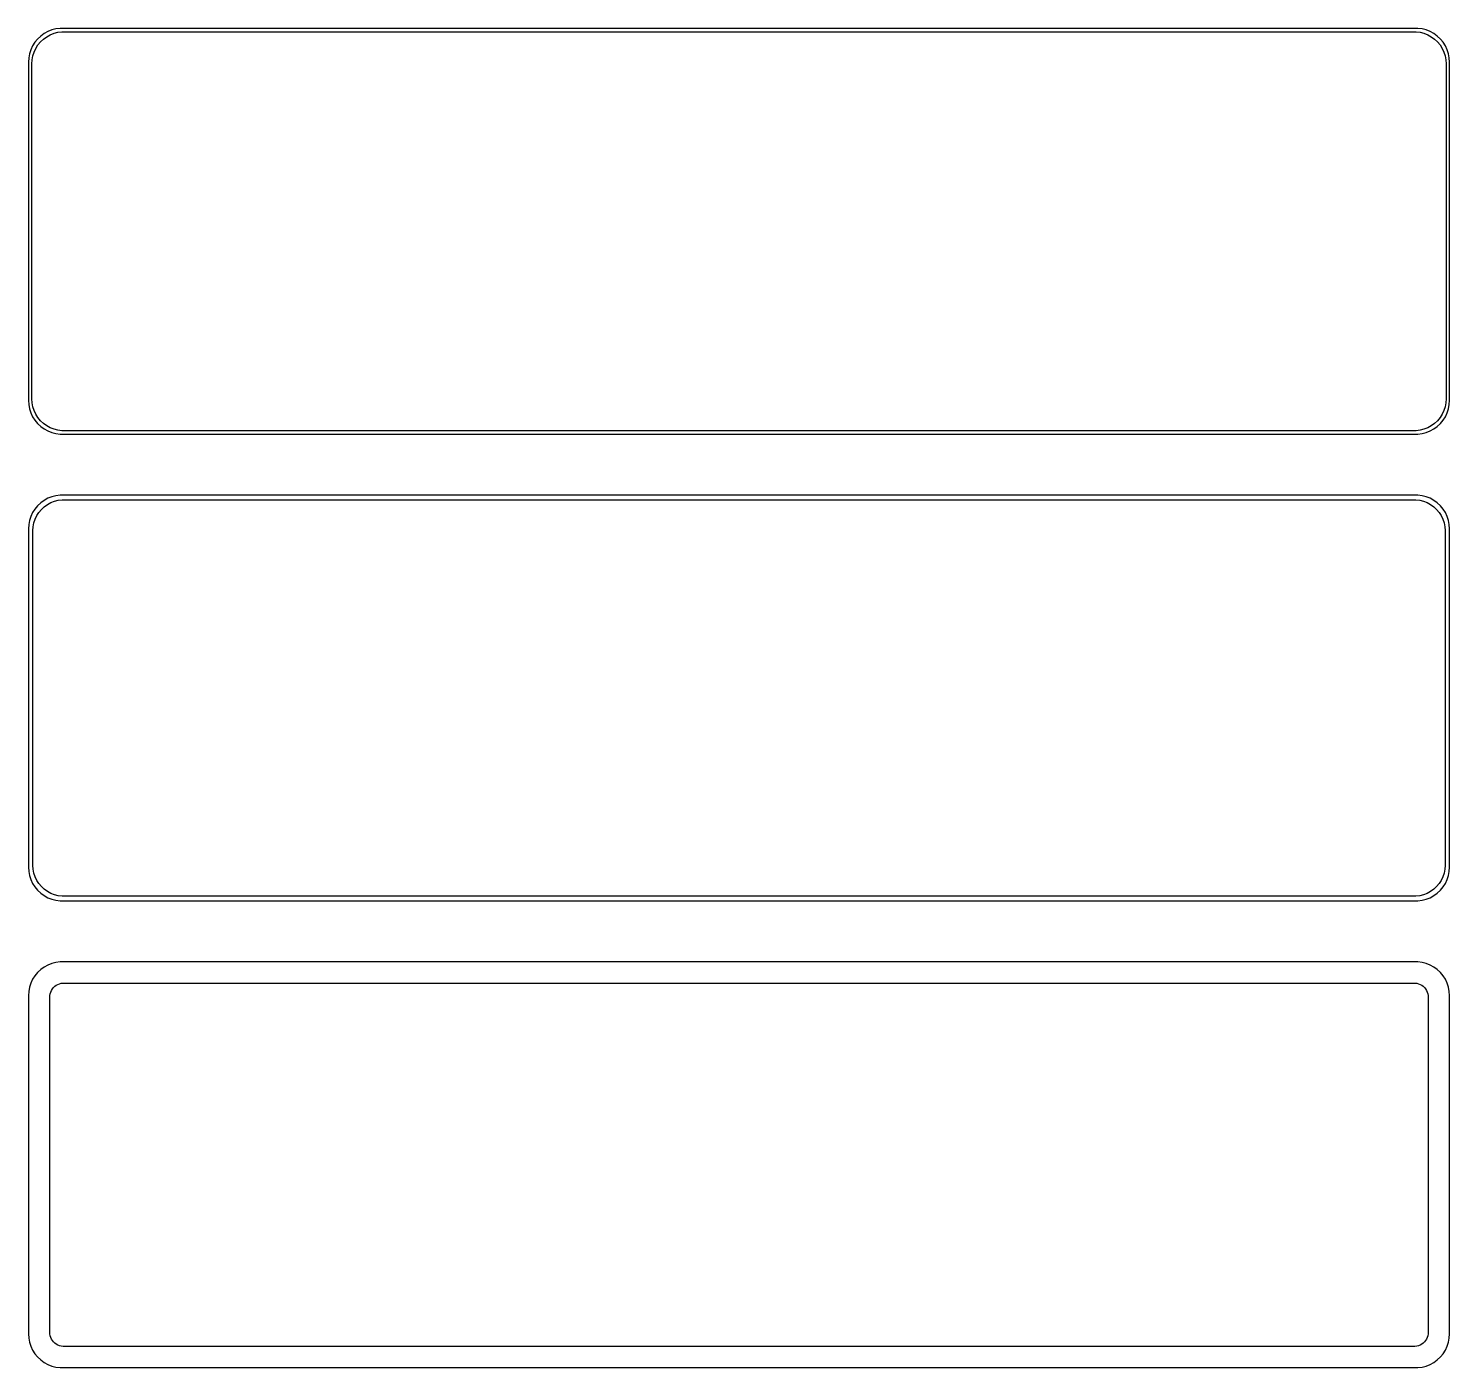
# Model space of a CAD drawing. Header units: metres. Extents: x -105 to 105, y 177 to 375.
import ezdxf

# ---------------------------------------------------------------- set-up
doc = ezdxf.new("R2010")
doc.units = ezdxf.units.M

msp = doc.modelspace()

# ---------------------------------------------------------------- linework, layer by layer
for p, q in [((-103.187, 373.853), (-103.645, 373.423)), ((-102.679, 374.222), (-103.187, 373.853)), ((-102.129, 374.524), (-102.679, 374.222)), ((-102.295, 373.761), (-101.772, 374.048)), ((-101.545, 374.755), (-102.129, 374.524)), ((-101.772, 374.048), (-101.218, 374.268)), ((-100.937, 374.911), (-101.545, 374.755)), ((-101.218, 374.268), (-100.64, 374.416)), ((-100.314, 374.99), (-100.937, 374.911)), ((-100.64, 374.416), (-100.048, 374.491)), ((100.314, 374.99), (-100.314, 374.99)), ((-100.048, 374.491), (100.048, 374.491)), ((100.048, 374.491), (100.64, 374.416)), ((100.937, 374.911), (100.314, 374.99)), ((100.64, 374.416), (101.218, 374.268)), ((101.545, 374.755), (100.937, 374.911)), ((101.218, 374.268), (101.772, 374.048)), ((102.129, 374.524), (101.545, 374.755)), ((101.772, 374.048), (102.295, 373.761)), ((102.679, 374.222), (102.129, 374.524)), ((103.187, 373.853), (102.679, 374.222)), ((103.645, 373.423), (103.187, 373.853)), ((-104.649, 371.841), (-104.843, 371.243)), ((-104.382, 372.409), (-104.649, 371.841)), ((-104.045, 372.939), (-104.382, 372.409)), ((-104.166, 371.499), (-103.912, 372.038)), ((-103.645, 373.423), (-104.045, 372.939)), ((-103.912, 372.038), (-103.593, 372.542)), ((-103.593, 372.542), (-103.213, 373.002)), ((-103.213, 373.002), (-102.778, 373.41)), ((-102.778, 373.41), (-102.295, 373.761)), ((102.295, 373.761), (102.778, 373.41)), ((102.778, 373.41), (103.213, 373.002)), ((103.213, 373.002), (103.593, 372.542)), ((103.593, 372.542), (103.912, 372.038)), ((104.045, 372.939), (103.645, 373.423)), ((103.912, 372.038), (104.166, 371.499)), ((104.382, 372.409), (104.045, 372.939)), ((104.649, 371.841), (104.382, 372.409)), ((104.843, 371.243), (104.649, 371.841)), ((-104.961, 370.627), (-105, 370)), ((-105, 370), (-105, 320)), ((-104.843, 371.243), (-104.961, 370.627)), ((-104.5, 369.75), (-104.463, 370.345)), ((-104.5, 320.25), (-104.5, 369.75)), ((-104.463, 370.345), (-104.351, 370.931)), ((-104.351, 370.931), (-104.166, 371.499)), ((104.166, 371.499), (104.351, 370.931)), ((104.351, 370.931), (104.463, 370.345)), ((104.463, 370.345), (104.5, 369.75)), ((104.5, 369.75), (104.5, 320.25)), ((104.961, 370.627), (104.843, 371.243)), ((105, 370), (104.961, 370.627)), ((105, 320), (105, 370)), ((-105, 320), (-104.961, 319.373)), ((-104.961, 319.373), (-104.843, 318.757)), ((-104.463, 319.655), (-104.5, 320.25)), ((-104.351, 319.069), (-104.463, 319.655)), ((104.463, 319.655), (104.351, 319.069)), ((104.5, 320.25), (104.463, 319.655)), ((104.843, 318.757), (104.961, 319.373)), ((104.961, 319.373), (105, 320)), ((-104.843, 318.757), (-104.649, 318.159)), ((-104.649, 318.159), (-104.382, 317.591)), ((-104.382, 317.591), (-104.045, 317.061)), ((-104.166, 318.501), (-104.351, 319.069)), ((-103.912, 317.962), (-104.166, 318.501)), ((-103.593, 317.458), (-103.912, 317.962)), ((-103.213, 316.998), (-103.593, 317.458)), ((103.593, 317.458), (103.213, 316.998)), ((103.912, 317.962), (103.593, 317.458)), ((104.166, 318.501), (103.912, 317.962)), ((104.045, 317.061), (104.382, 317.591)), ((104.351, 319.069), (104.166, 318.501)), ((104.382, 317.591), (104.649, 318.159)), ((104.649, 318.159), (104.843, 318.757)), ((-104.045, 317.061), (-103.645, 316.577)), ((-103.645, 316.577), (-103.187, 316.147)), ((-102.778, 316.59), (-103.213, 316.998)), ((-103.187, 316.147), (-102.679, 315.778)), ((-102.295, 316.239), (-102.778, 316.59)), ((-102.679, 315.778), (-102.129, 315.476)), ((-101.772, 315.952), (-102.295, 316.239)), ((-102.129, 315.476), (-101.545, 315.245)), ((-101.218, 315.732), (-101.772, 315.952)), ((-101.545, 315.245), (-100.937, 315.089)), ((-100.64, 315.584), (-101.218, 315.732)), ((-100.937, 315.089), (-100.314, 315.01)), ((-100.048, 315.509), (-100.64, 315.584)), ((-100.314, 315.01), (100.314, 315.01)), ((100.048, 315.509), (-100.048, 315.509)), ((100.64, 315.584), (100.048, 315.509)), ((100.314, 315.01), (100.937, 315.089)), ((101.218, 315.732), (100.64, 315.584)), ((100.937, 315.089), (101.545, 315.245)), ((101.772, 315.952), (101.218, 315.732)), ((101.545, 315.245), (102.129, 315.476)), ((102.295, 316.239), (101.772, 315.952)), ((102.129, 315.476), (102.679, 315.778)), ((102.778, 316.59), (102.295, 316.239)), ((102.679, 315.778), (103.187, 316.147)), ((103.213, 316.998), (102.778, 316.59)), ((103.187, 316.147), (103.645, 316.577)), ((103.645, 316.577), (104.045, 317.061)), ((-103.187, 304.853), (-103.645, 304.423)), ((-102.679, 305.222), (-103.187, 304.853)), ((-102.129, 305.524), (-102.679, 305.222)), ((-102.668, 304.278), (-102.203, 304.616)), ((-102.203, 304.616), (-101.699, 304.893)), ((-101.545, 305.755), (-102.129, 305.524)), ((-101.699, 304.893), (-101.165, 305.104)), ((-100.937, 305.911), (-101.545, 305.755)), ((-101.165, 305.104), (-100.608, 305.247)), ((-100.314, 305.99), (-100.937, 305.911)), ((-100.608, 305.247), (-100.037, 305.319)), ((100.314, 305.99), (-100.314, 305.99)), ((-100.037, 305.319), (100.037, 305.319)), ((100.037, 305.319), (100.608, 305.247)), ((100.937, 305.911), (100.314, 305.99)), ((100.608, 305.247), (101.165, 305.104)), ((101.545, 305.755), (100.937, 305.911)), ((101.165, 305.104), (101.699, 304.893)), ((102.129, 305.524), (101.545, 305.755)), ((101.699, 304.893), (102.203, 304.616)), ((102.679, 305.222), (102.129, 305.524)), ((102.203, 304.616), (102.668, 304.278)), ((103.187, 304.853), (102.679, 305.222)), ((103.645, 304.423), (103.187, 304.853)), ((-104.649, 302.841), (-104.843, 302.243)), ((-104.382, 303.409), (-104.649, 302.841)), ((-104.045, 303.939), (-104.382, 303.409)), ((-104.185, 301.889), (-104.007, 302.435)), ((-103.645, 304.423), (-104.045, 303.939)), ((-104.007, 302.435), (-103.762, 302.956)), ((-103.762, 302.956), (-103.454, 303.441)), ((-103.454, 303.441), (-103.088, 303.884)), ((-103.088, 303.884), (-102.668, 304.278)), ((102.668, 304.278), (103.088, 303.884)), ((103.088, 303.884), (103.454, 303.441)), ((103.454, 303.441), (103.762, 302.956)), ((104.045, 303.939), (103.645, 304.423)), ((103.762, 302.956), (104.007, 302.435)), ((104.007, 302.435), (104.185, 301.889)), ((104.382, 303.409), (104.045, 303.939)), ((104.649, 302.841), (104.382, 303.409)), ((104.843, 302.243), (104.649, 302.841)), ((-104.961, 301.627), (-105, 301)), ((-105, 301), (-105, 251)), ((-104.843, 302.243), (-104.961, 301.627)), ((-104.328, 300.75), (-104.292, 301.324)), ((-104.328, 251.25), (-104.328, 300.75)), ((-104.292, 301.324), (-104.185, 301.889)), ((104.185, 301.889), (104.292, 301.324)), ((104.292, 301.324), (104.328, 300.75)), ((104.328, 300.75), (104.328, 251.25)), ((104.961, 301.627), (104.843, 302.243)), ((105, 301), (104.961, 301.627)), ((105, 251), (105, 301)), ((-105, 251), (-104.961, 250.373)), ((-104.961, 250.373), (-104.843, 249.757)), ((-104.292, 250.676), (-104.328, 251.25)), ((-104.185, 250.111), (-104.292, 250.676)), ((-104.007, 249.565), (-104.185, 250.111)), ((104.185, 250.111), (104.007, 249.565)), ((104.292, 250.676), (104.185, 250.111)), ((104.328, 251.25), (104.292, 250.676)), ((104.843, 249.757), (104.961, 250.373)), ((104.961, 250.373), (105, 251)), ((-104.843, 249.757), (-104.649, 249.159)), ((-104.649, 249.159), (-104.382, 248.591)), ((-104.382, 248.591), (-104.045, 248.061)), ((-104.045, 248.061), (-103.645, 247.577)), ((-103.762, 249.044), (-104.007, 249.565)), ((-103.454, 248.559), (-103.762, 249.044)), ((-103.088, 248.116), (-103.454, 248.559)), ((-102.668, 247.722), (-103.088, 248.116)), ((103.088, 248.116), (102.668, 247.722)), ((103.454, 248.559), (103.088, 248.116)), ((103.762, 249.044), (103.454, 248.559)), ((103.645, 247.577), (104.045, 248.061)), ((104.007, 249.565), (103.762, 249.044)), ((104.045, 248.061), (104.382, 248.591)), ((104.382, 248.591), (104.649, 249.159)), ((104.649, 249.159), (104.843, 249.757)), ((-103.645, 247.577), (-103.187, 247.147)), ((-103.187, 247.147), (-102.679, 246.778)), ((-102.679, 246.778), (-102.129, 246.476)), ((-102.203, 247.384), (-102.668, 247.722)), ((-101.699, 247.107), (-102.203, 247.384)), ((-102.129, 246.476), (-101.545, 246.245)), ((-101.165, 246.896), (-101.699, 247.107)), ((-101.545, 246.245), (-100.937, 246.089)), ((-100.608, 246.753), (-101.165, 246.896)), ((-100.937, 246.089), (-100.314, 246.01)), ((-100.037, 246.681), (-100.608, 246.753)), ((-100.314, 246.01), (100.314, 246.01)), ((100.037, 246.681), (-100.037, 246.681)), ((100.608, 246.753), (100.037, 246.681)), ((100.314, 246.01), (100.937, 246.089)), ((101.165, 246.896), (100.608, 246.753)), ((100.937, 246.089), (101.545, 246.245)), ((101.699, 247.107), (101.165, 246.896)), ((101.545, 246.245), (102.129, 246.476)), ((102.203, 247.384), (101.699, 247.107)), ((102.129, 246.476), (102.679, 246.778)), ((102.668, 247.722), (102.203, 247.384)), ((102.679, 246.778), (103.187, 247.147)), ((103.187, 247.147), (103.645, 247.577)), ((-103.645, 235.423), (-104.045, 234.939)), ((-103.187, 235.853), (-103.645, 235.423)), ((-102.679, 236.222), (-103.187, 235.853)), ((-102.129, 236.524), (-102.679, 236.222)), ((-101.545, 236.755), (-102.129, 236.524)), ((-100.937, 236.911), (-101.545, 236.755)), ((-100.314, 236.99), (-100.937, 236.911)), ((100.314, 236.99), (-100.314, 236.99)), ((100.937, 236.911), (100.314, 236.99)), ((101.545, 236.755), (100.937, 236.911)), ((102.129, 236.524), (101.545, 236.755)), ((102.679, 236.222), (102.129, 236.524)), ((103.187, 235.853), (102.679, 236.222)), ((103.645, 235.423), (103.187, 235.853)), ((104.045, 234.939), (103.645, 235.423)), ((-104.843, 233.243), (-104.961, 232.627)), ((-104.649, 233.841), (-104.843, 233.243)), ((-104.382, 234.409), (-104.649, 233.841)), ((-104.045, 234.939), (-104.382, 234.409)), ((-101.457, 232.99), (-101.288, 233.194)), ((-101.288, 233.194), (-101.095, 233.375)), ((-101.095, 233.375), (-100.88, 233.531)), ((-100.88, 233.531), (-100.648, 233.659)), ((-100.648, 233.659), (-100.402, 233.756)), ((-100.402, 233.756), (-100.145, 233.822)), ((-100.145, 233.822), (-99.882, 233.855)), ((-99.882, 233.855), (99.882, 233.855)), ((99.882, 233.855), (100.145, 233.822)), ((100.145, 233.822), (100.402, 233.756)), ((100.402, 233.756), (100.648, 233.659)), ((100.648, 233.659), (100.88, 233.531)), ((100.88, 233.531), (101.095, 233.375)), ((101.095, 233.375), (101.288, 233.194)), ((101.288, 233.194), (101.457, 232.99)), ((104.382, 234.409), (104.045, 234.939)), ((104.649, 233.841), (104.382, 234.409)), ((104.843, 233.243), (104.649, 233.841)), ((104.961, 232.627), (104.843, 233.243)), ((-104.961, 232.627), (-105, 232)), ((-105, 232), (-105, 182)), ((-101.86, 231.75), (-101.843, 232.014)), ((-101.86, 182.25), (-101.86, 231.75)), ((-101.843, 232.014), (-101.793, 232.275)), ((-101.793, 232.275), (-101.711, 232.527)), ((-101.711, 232.527), (-101.599, 232.766)), ((-101.599, 232.766), (-101.457, 232.99)), ((101.457, 232.99), (101.599, 232.766)), ((101.599, 232.766), (101.711, 232.527)), ((101.711, 232.527), (101.793, 232.275)), ((101.793, 232.275), (101.843, 232.014)), ((101.843, 232.014), (101.86, 231.75)), ((101.86, 231.75), (101.86, 182.25)), ((105, 232), (104.961, 232.627)), ((105, 182), (105, 232)), ((-105, 182), (-104.961, 181.373)), ((-104.961, 181.373), (-104.843, 180.757)), ((-104.843, 180.757), (-104.649, 180.159)), ((-101.843, 181.986), (-101.86, 182.25)), ((-101.793, 181.725), (-101.843, 181.986)), ((-101.711, 181.473), (-101.793, 181.725)), ((-101.599, 181.234), (-101.711, 181.473)), ((-101.457, 181.01), (-101.599, 181.234)), ((-101.288, 180.806), (-101.457, 181.01)), ((-101.095, 180.625), (-101.288, 180.806)), ((-100.88, 180.469), (-101.095, 180.625)), ((101.095, 180.625), (100.88, 180.469)), ((101.288, 180.806), (101.095, 180.625)), ((101.457, 181.01), (101.288, 180.806)), ((101.599, 181.234), (101.457, 181.01)), ((101.711, 181.473), (101.599, 181.234)), ((101.793, 181.725), (101.711, 181.473)), ((101.843, 181.986), (101.793, 181.725)), ((101.86, 182.25), (101.843, 181.986)), ((104.649, 180.159), (104.843, 180.757)), ((104.843, 180.757), (104.961, 181.373)), ((104.961, 181.373), (105, 182)), ((-104.649, 180.159), (-104.382, 179.591)), ((-104.382, 179.591), (-104.045, 179.061)), ((-104.045, 179.061), (-103.645, 178.577)), ((-103.645, 178.577), (-103.187, 178.147)), ((-100.648, 180.341), (-100.88, 180.469)), ((-100.402, 180.244), (-100.648, 180.341)), ((-100.145, 180.178), (-100.402, 180.244)), ((-99.882, 180.145), (-100.145, 180.178)), ((99.882, 180.145), (-99.882, 180.145)), ((100.145, 180.178), (99.882, 180.145)), ((100.402, 180.244), (100.145, 180.178)), ((100.648, 180.341), (100.402, 180.244)), ((100.88, 180.469), (100.648, 180.341)), ((103.187, 178.147), (103.645, 178.577)), ((103.645, 178.577), (104.045, 179.061)), ((104.045, 179.061), (104.382, 179.591)), ((104.382, 179.591), (104.649, 180.159)), ((-103.187, 178.147), (-102.679, 177.778)), ((-102.679, 177.778), (-102.129, 177.476)), ((-102.129, 177.476), (-101.545, 177.245)), ((-101.545, 177.245), (-100.937, 177.089)), ((-100.937, 177.089), (-100.314, 177.01)), ((-100.314, 177.01), (100.314, 177.01)), ((100.314, 177.01), (100.937, 177.089)), ((100.937, 177.089), (101.545, 177.245)), ((101.545, 177.245), (102.129, 177.476)), ((102.129, 177.476), (102.679, 177.778)), ((102.679, 177.778), (103.187, 178.147))]:
    msp.add_line(p, q)

doc.saveas('drawing.dxf')
